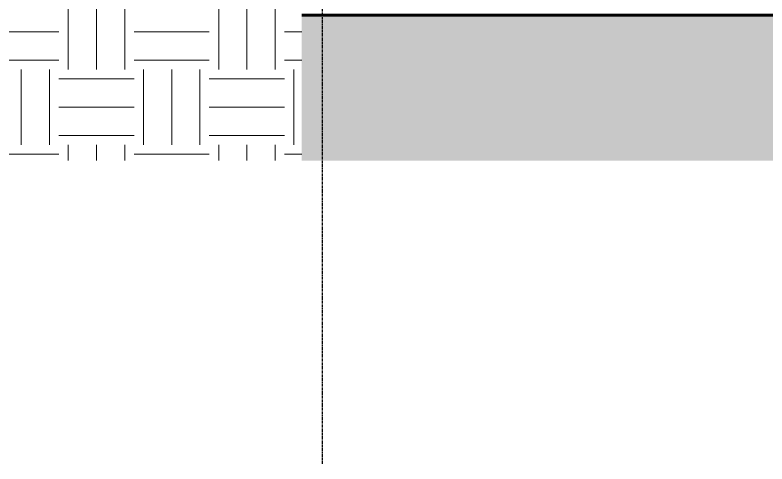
# Model space of a CAD drawing. Header units: inches. Extents: x 1275 to 2881, y -101 to 461.
# Drawn here: x 1467.3 to 1627.2, y -101.4 to -6 of the extents above; entities that cross this region are included whole.
import ezdxf

# ---------------------------------------------------------------- set-up
doc = ezdxf.new("R2010")
doc.units = ezdxf.units.IN
doc.header["$MEASUREMENT"] = 0
doc.linetypes.add('Grid Line 1_2_', pattern=[0.875, 0.5, -0.125, 0.125, -0.125])
for name, color, linetype, lineweight in [('C-TOPO', 7, 'Continuous', 9), ('C-TOPO-1', 7, 'Continuous', 60), ('S-GRID-1', 1, 'Grid Line 1_2_', 30)]:
    doc.layers.add(name, color=color, linetype=linetype, lineweight=lineweight)
pattern_1 = [(0, (1972.647, 112.405), (16, 16), [16, -16]), (0, (1972.647, 118.405), (16, 16), [16, -16]), (0, (1972.647, 124.405), (16, 16), [16, -16]), (90, (1974.647, 126.405), (-16, 16), [16, -16]), (90, (1980.647, 126.405), (-16, 16), [16, -16]), (90, (1986.647, 126.405), (-16, 16), [16, -16])]

msp = doc.modelspace()

# ---------------------------------------------------------------- hatches: boundary and pattern name
at = {"layer": 'C-TOPO'}
h = msp.add_hatch(dxfattribs=at)
h.set_pattern_fill('FP_5', color=256, style=0, pattern_type=2)
h.set_pattern_definition(pattern_1)
h.paths.add_polyline_path([(1515.99, -36.96), (1528.3, -36.96), (1528.3, 0), (1398.92, 0), (1398.92, -6), (1398.84, -6), (1398.84, -36.96), (1488.34, -36.96)], flags=0)
h = msp.add_hatch(dxfattribs=at)
h.set_pattern_fill('FP_5', color=256, style=0, pattern_type=2)
h.set_pattern_definition(pattern_1)
h.paths.add_polyline_path([(2069.92, -36.96), (2597.41, -36.96), (2597.41, -6.01), (1528.3, -6.01), (1528.3, -36.96), (2024.28, -36.96)], flags=0)

# ---------------------------------------------------------------- linework, layer by layer
msp.add_line((1528.3, -6.01), (1752.86, -6.01), dxfattribs=at)
at = {"layer": 'C-TOPO-1'}
msp.add_line((1528.3, -6.01), (1752.86, -6.01), dxfattribs=at)
at = {"layer": 'S-GRID-1'}
msp.add_line((1532.71, -101.45), (1532.71, 422.62), dxfattribs=at)

doc.saveas('drawing.dxf')
